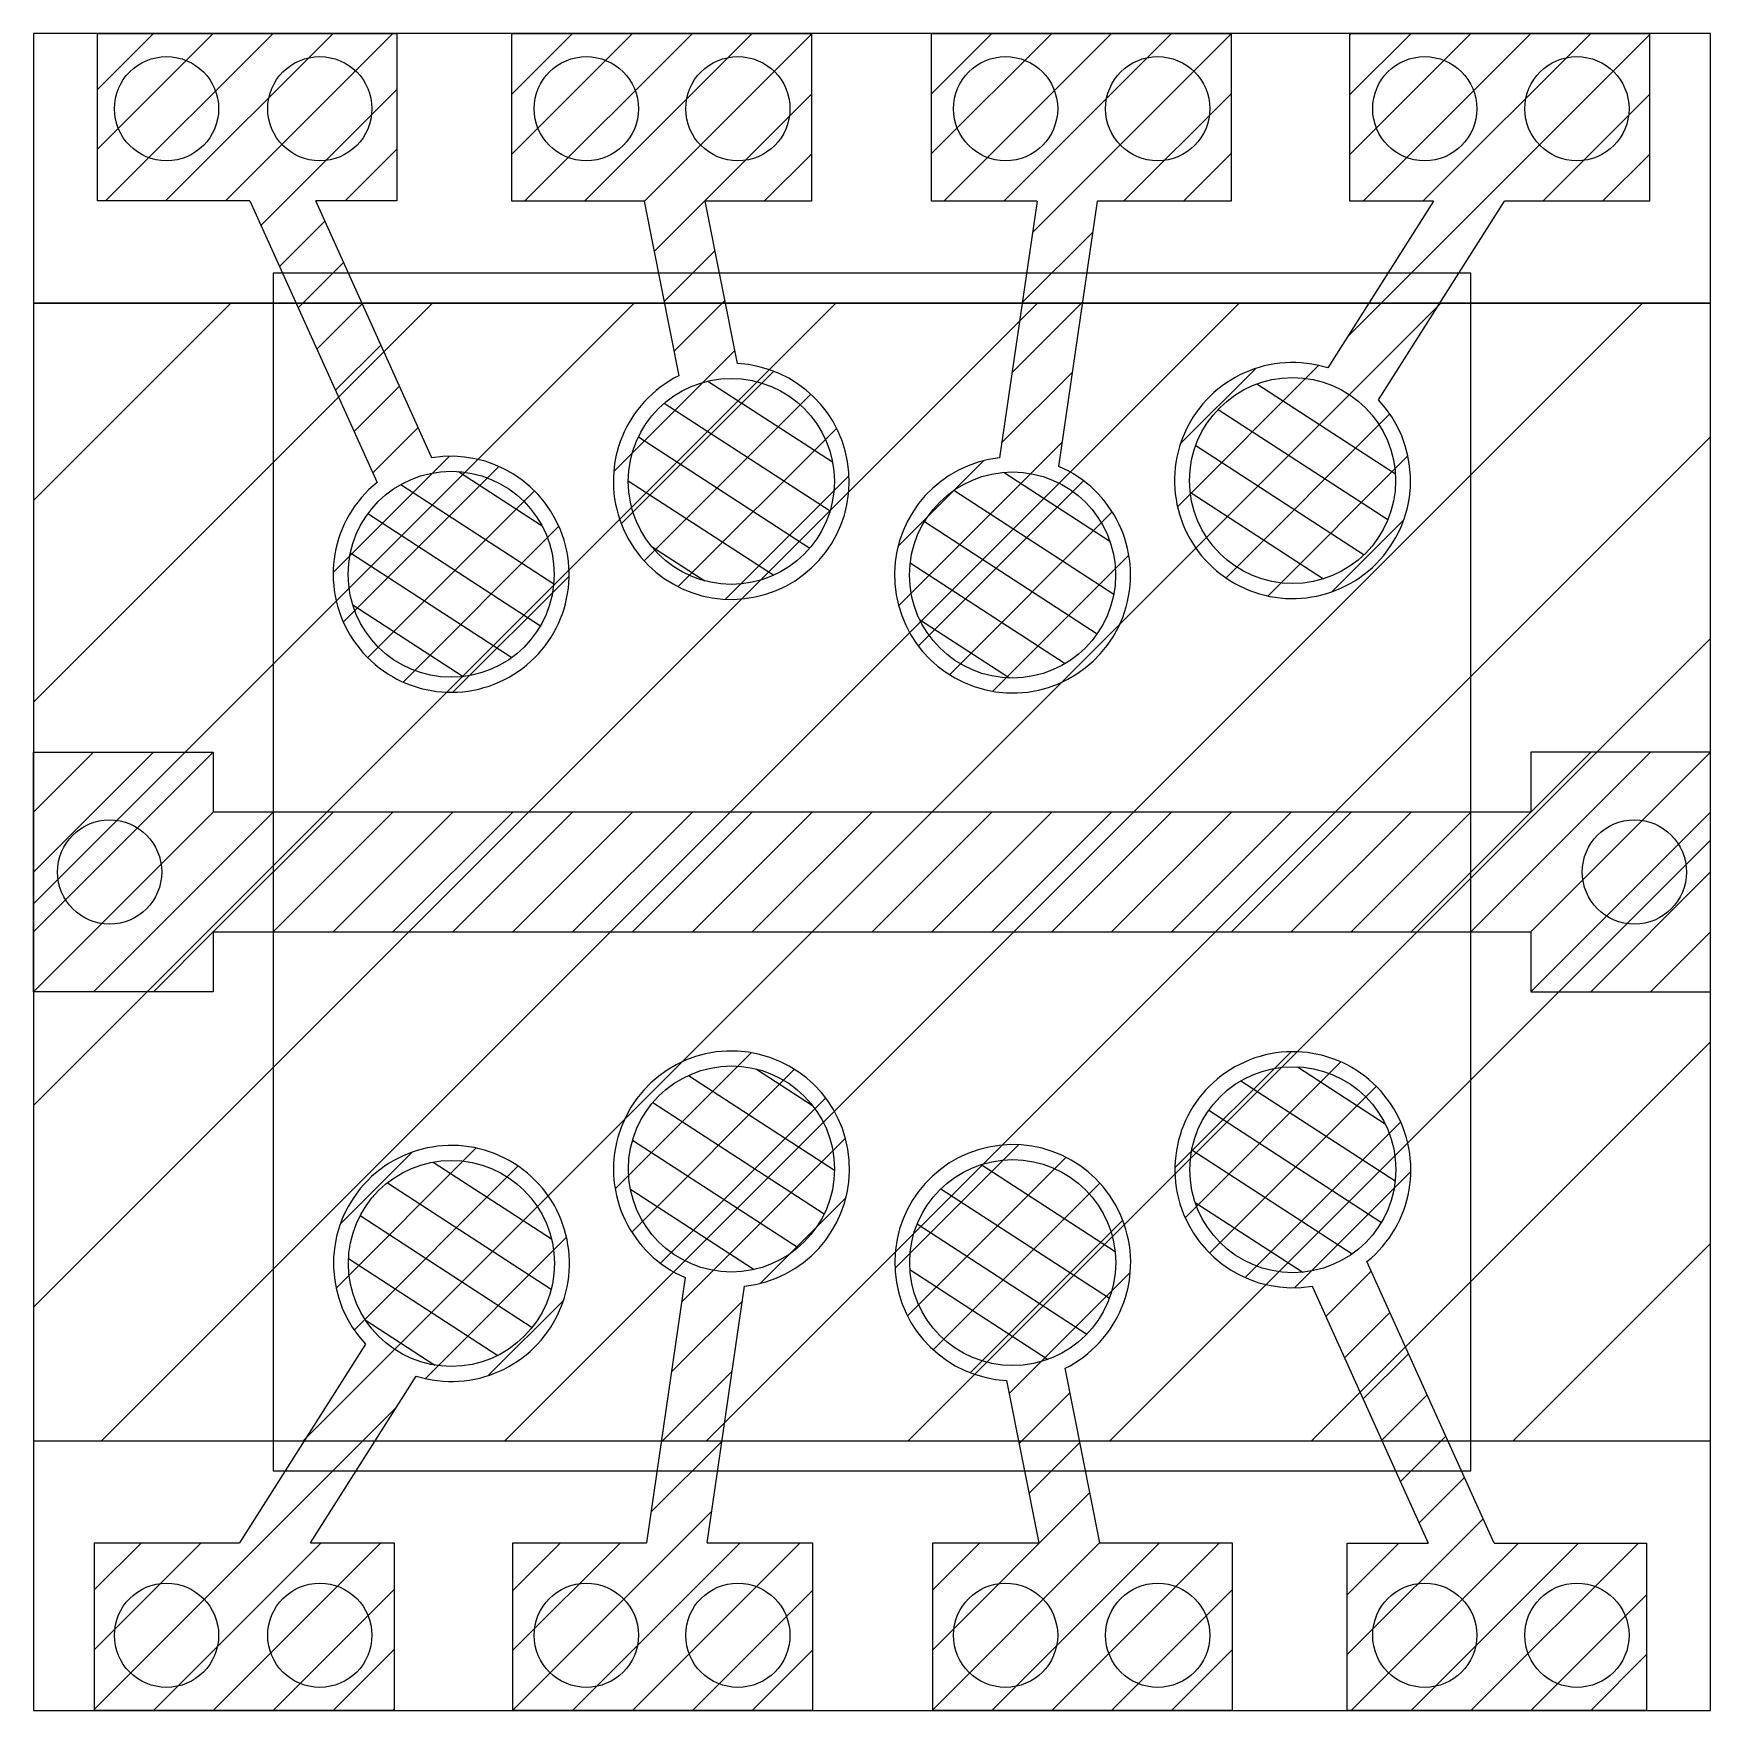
# Model space of a CAD drawing. Extents: x 0 to 28, y 0 to 28.
import ezdxf

# ---------------------------------------------------------------- set-up
doc = ezdxf.new("R2010")
doc.units = 0
doc.layers.get('0').update_dxf_attribs({"linetype": 'CONTINUOUS'})
for name, color, linetype in [('active_layer', 1, 'CONTINUOUS'), ('pin_contacts', 6, 'CONTINUOUS'), ('safety_border', 3, 'CONTINUOUS'), ('upd_evap', 4, 'CONTINUOUS'), ('upd_pixels', 2, 'CONTINUOUS')]:
    doc.layers.add(name, color=color, linetype=linetype)

msp = doc.modelspace()

# ---------------------------------------------------------------- hatches: boundary and pattern name
at = {"layer": 'active_layer'}
h = msp.add_hatch(dxfattribs=at)
h.set_pattern_fill('ANSI31', color=1, scale=0.75, style=0)
h.paths.add_polyline_path([(0, 23.5), (0, 4.5), (28, 4.5), (28, 23.5)])
at = {"layer": 'upd_evap'}
h = msp.add_hatch(dxfattribs=at)
h.set_pattern_fill('JIS_WOOD', color=256)
h.paths.add_polyline_path([(6.651, 20.914), (4.712, 25.204), (6.067, 25.204), (6.067, 28), (1.067, 28), (1.067, 25.204), (3.614, 25.204), (5.738, 20.506, 7.75092)])
h.paths.add_polyline_path([(11.754, 22.49), (11.216, 25.2), (12.987, 25.2), (12.987, 28), (7.987, 28), (7.987, 25.2), (10.196, 25.2), (10.775, 22.287, 7.750734)])
h.paths.add_polyline_path([(17.118, 20.771), (17.765, 25.2), (19.996, 25.2), (19.996, 28), (14.996, 28), (14.996, 25.2), (16.755, 25.2), (16.128, 20.916, 7.750983)])
h.paths.add_polyline_path([(22.457, 21.886), (24.562, 25.2), (26.98, 25.2), (26.98, 28), (21.98, 28), (21.98, 25.2), (23.377, 25.2), (21.609, 22.417, 7.7508)])
h.paths.add_polyline_path([(28, 16), (25, 16), (25, 15), (2.999, 15), (2.999, 16), (0, 16), (0, 12), (2.999, 12), (2.999, 13), (25, 13), (25, 12), (28, 12)])
h.paths.add_polyline_path([(5.543, 6.114), (3.438, 2.8), (1.02, 2.8), (1.02, 0), (6.02, 0), (6.02, 2.8), (4.623, 2.8), (6.391, 5.583, 7.7508)])
h.paths.add_polyline_path([(10.882, 7.229), (10.235, 2.8), (8.004, 2.8), (8.004, 0), (13.004, 0), (13.004, 2.8), (11.245, 2.8), (11.872, 7.084, 7.750983)])
h.paths.add_polyline_path([(16.246, 5.51), (16.784, 2.8), (15.013, 2.8), (15.013, 0), (20.013, 0), (20.013, 2.8), (17.804, 2.8), (17.225, 5.713, 7.750734)])
h.paths.add_polyline_path([(21.349, 7.086), (23.288, 2.796), (21.933, 2.796), (21.933, 0), (26.933, 0), (26.933, 2.796), (24.386, 2.796), (22.262, 7.494, 7.75092)])
at = {"layer": 'upd_pixels'}
h = msp.add_hatch(dxfattribs=at)
h.set_pattern_fill('JIS_WOOD', color=256, angle=102)
h.paths.add_polyline_path([(8.693, 18.971, 1), (5.253, 18.971, 1)])
h.paths.add_polyline_path([(13.371, 20.522, 1), (9.931, 20.522, 1)])
h.paths.add_polyline_path([(18.067, 18.959, 1), (14.627, 18.959, 1)])
h.paths.add_polyline_path([(22.742, 20.536, 1), (19.302, 20.536, 1)])
h.paths.add_polyline_path([(5.258, 7.464, 1), (8.698, 7.464, 1)])
h.paths.add_polyline_path([(13.373, 9.041, 1), (9.933, 9.041, 1)])
h.paths.add_polyline_path([(18.069, 7.478, 1), (14.629, 7.478, 1)])
h.paths.add_polyline_path([(22.747, 9.029, 1), (19.307, 9.029, 1)])

# ---------------------------------------------------------------- linework, layer by layer
for p, q in [((28, 28), (0, 28)), ((0, 28), (0, 0)), ((28, 0), (28, 28)), ((0, 0), (28, 0))]:
    msp.add_line(p, q)
at = {"color": 1}
for p, q in [((0, 23.5), (28, 23.5)), ((0, 4.5), (28, 4.5))]:
    msp.add_line(p, q, dxfattribs=at)
at = {"layer": 'active_layer', "color": 1}
msp.add_lwpolyline([(0, 23.5), (0, 4.5), (28, 4.5), (28, 23.5)], close=True, dxfattribs=at)
at = {"layer": 'pin_contacts'}
for centre in [(2.22, 26.744), (4.78, 26.744), (9.23, 26.744), (11.76, 26.744), (16.23, 26.744), (18.77, 26.744), (23.23, 26.744), (25.77, 26.744), (1.27, 14), (26.73, 14), (2.22, 1.256), (4.78, 1.256), (9.23, 1.256), (11.76, 1.256), (16.23, 1.256), (18.77, 1.256), (23.23, 1.256), (25.77, 1.256)]:
    msp.add_circle(centre, 0.87, dxfattribs=at)
at = {"layer": 'safety_border'}
msp.add_lwpolyline([(4, 4), (24, 4), (24, 24), (4, 24)], close=True, dxfattribs=at)
at = {"layer": 'upd_evap'}
for points in [[(3.614, 25.204), (1.067, 25.204), (1.067, 28), (6.067, 28), (6.067, 25.204), (4.712, 25.204)], [(10.196, 25.2), (7.987, 25.2), (7.987, 28), (12.987, 28), (12.987, 25.2), (11.216, 25.2)], [(16.755, 25.2), (14.996, 25.2), (14.996, 28), (19.996, 28), (19.996, 25.2), (17.765, 25.2)], [(23.377, 25.2), (21.98, 25.2), (21.98, 28), (26.98, 28), (26.98, 25.2), (24.562, 25.2)], [(3.614, 25.204), (5.738, 20.506)], [(6.651, 20.914), (4.712, 25.204)], [(10.196, 25.2), (10.775, 22.287)], [(11.754, 22.49), (11.216, 25.2)], [(16.755, 25.2), (16.128, 20.916)], [(17.118, 20.771), (17.765, 25.2)], [(23.377, 25.2), (21.609, 22.417)], [(22.457, 21.886), (24.562, 25.2)], [(2.999, 13), (2.999, 12), (0, 12), (0, 16), (2.999, 16), (2.999, 15)], [(25, 13), (25, 12), (28, 12), (28, 16), (25, 16), (25, 15)], [(25, 15), (2.999, 15)], [(2.999, 13), (25, 13)], [(24.386, 2.796), (22.262, 7.494)], [(10.882, 7.229), (10.235, 2.8)], [(11.245, 2.8), (11.872, 7.084)], [(21.349, 7.086), (23.288, 2.796)], [(5.543, 6.114), (3.438, 2.8)], [(17.804, 2.8), (17.225, 5.713)], [(4.623, 2.8), (6.391, 5.583)], [(16.246, 5.51), (16.784, 2.8)], [(4.623, 2.8), (6.02, 2.8), (6.02, 0), (1.02, 0), (1.02, 2.8), (3.438, 2.8)], [(11.245, 2.8), (13.004, 2.8), (13.004, 0), (8.004, 0), (8.004, 2.8), (10.235, 2.8)], [(17.804, 2.8), (20.013, 2.8), (20.013, 0), (15.013, 0), (15.013, 2.8), (16.784, 2.8)], [(24.386, 2.796), (26.933, 2.796), (26.933, 0), (21.933, 0), (21.933, 2.796), (23.288, 2.796)]]:
    msp.add_lwpolyline(points, dxfattribs=at)
for centre, start, end in [((11.651, 20.522), 116.3979, 86.9911), ((21.022, 20.536), 72.662, 43.2555), ((6.973, 18.971), 128.8041, 99.398), ((16.347, 18.959), 96.3593, 66.9535), ((11.653, 9.041), 276.3593, 246.9535), ((21.027, 9.029), 308.8041, 279.398), ((6.978, 7.464), 252.662, 223.2555), ((16.349, 7.478), 296.3979, 266.9911)]:
    msp.add_arc(centre, 1.97, start, end, dxfattribs=at)
at = {"layer": 'upd_pixels'}
for centre in [(11.651, 20.522), (21.022, 20.536), (6.973, 18.971), (16.347, 18.959), (11.653, 9.041), (21.027, 9.029), (6.978, 7.464), (16.349, 7.478)]:
    msp.add_circle(centre, 1.72, dxfattribs=at)

doc.saveas('drawing.dxf')
